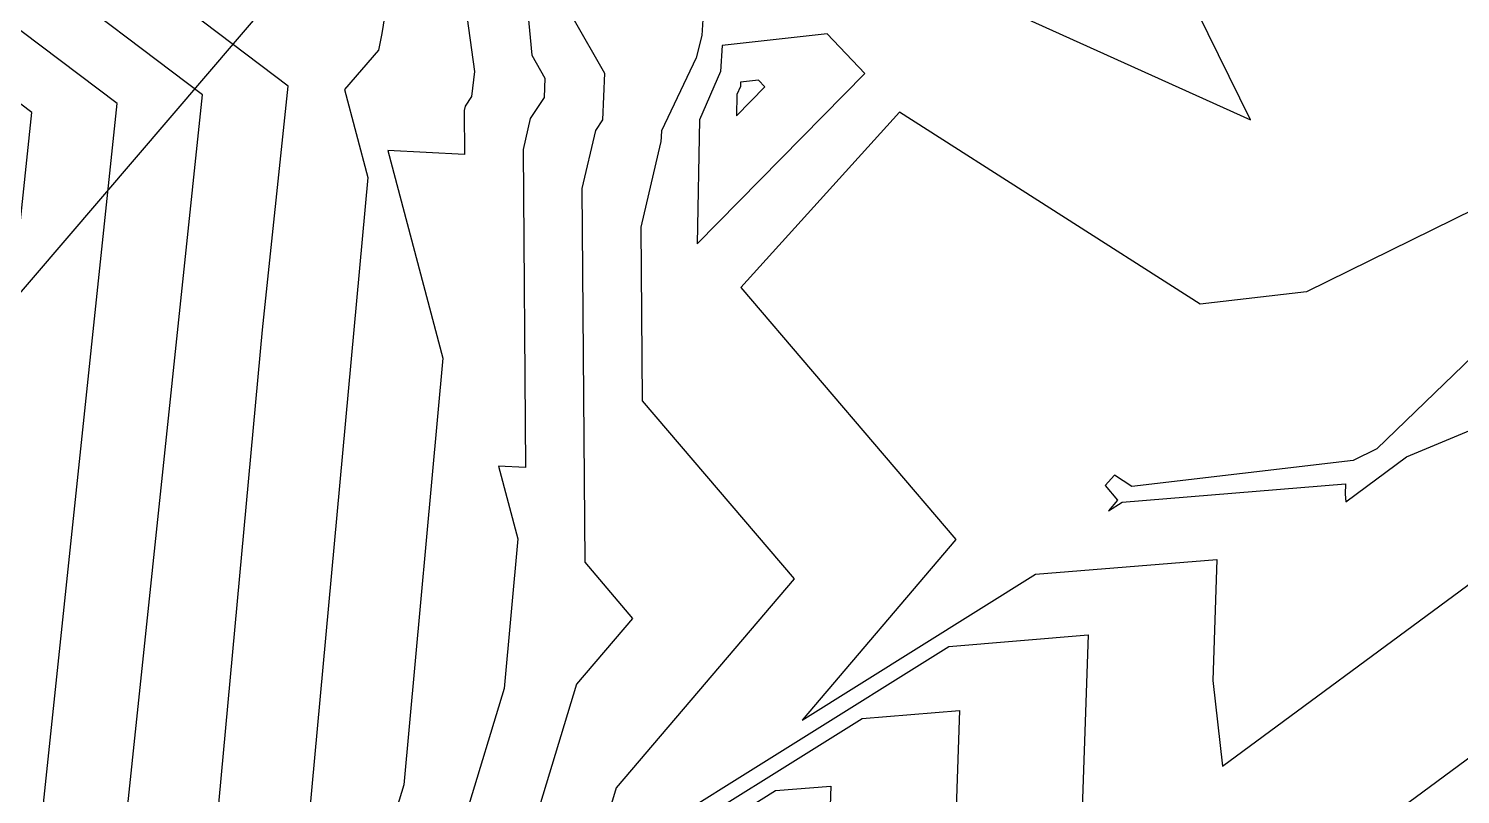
# Model space of a CAD drawing. Header units: metres. Extents: x 419533 to 423558, y 4805342 to 4807578.
# Drawn here: x 421936.54 to 421962, y 4806587.1 to 4806600.72 of the extents above; entities that cross this region are included whole.
import ezdxf

# ---------------------------------------------------------------- set-up
doc = ezdxf.new("R2010")
doc.units = ezdxf.units.M
doc.layers.add('C-TOPO-MAJR', color=9, linetype='Continuous')
doc.layers.add('C-TOPO-MINR', color=8, linetype='Continuous')

# ---------------------------------------------------------------- blocks, each defined once
blk = doc.blocks.new('tower_bases_layout_1')
at = {"color": 31, "lineweight": 30, "true_color": 0xffbd7a, "elevation": 1718.013}
blk.add_lwpolyline([(423449.834, 4807399.592), (423130.593, 4807500.114), (421950.92, 4806612.998), (421795.045, 4806430.988), (421305.015, 4806147.038), (421305.015, 4806147.038), (420630.083, 4805770.97), (419765.157, 4805549.54), (419617.356, 4805580.088)], dxfattribs=at)
blk = doc.blocks.new('leg_extensions_profiles_1')
at = {"layer": 'C-TOPO-MAJR', "color": 9, "linetype": 'Continuous', "lineweight": -3, "flags": 128}
for points, elevation in [([(421943.4961119975, 4806552.220378541), (421944.5289472216, 4806556.226067032), (421942.3991619786, 4806554.654016743), (421941.106498958, 4806565.954826071), (421941.2808331064, 4806571.049859755), (421935.9794587184, 4806569.715963956), (421935.2656436298, 4806573.469782414), (421936.647377898, 4806578.207013911), (421938.6723446221, 4806581.923399498), (421937.6997973283, 4806581.62462166), (421937.8506189344, 4806582.122528223), (421938.207317413, 4806586.009009946), (421939.6302640437, 4806599.53883402), (421936.6479765318, 4806601.795388778), (421935.3227048183, 4806608.223253082), (421934.9059218276, 4806609.803069855), (421934.5586790428, 4806616.071078246), (421934.3757762027, 4806616.979027375), (421934.5329274804, 4806637.480042636), (421926.7322778216, 4806629.240444653)], 1830), ([(421946.2165587937, 4806600.909754114), (421946.779011726, 4806599.925634292), (421946.7414492831, 4806599.09630518), (421946.6156931687, 4806598.903884548), (421946.3771560987, 4806597.874947769), (421946.4250859845, 4806591.225868444), (421947.2776632595, 4806590.22733958), (421946.2801019342, 4806589.055935703), (421945.1437789428, 4806585.304598679)], 1835), ([(421947.490309833, 4806586.025480255), (421951.3604210331, 4806588.44508324), (421953.091365651, 4806588.588039705), (421952.8832136226, 4806582.504655551)], 1835)]:
    blk.add_lwpolyline(points, dxfattribs=dict(at, elevation=elevation))
at = {"layer": 'C-TOPO-MINR', "color": 8, "linetype": 'Continuous', "lineweight": -3, "flags": 128}
for points, elevation in [([(421937.0869641818, 4806642.401130064), (421936.9054509965, 4806618.722006123), (421937.077670772, 4806617.867088861), (421937.1122301336, 4806617.763473256), (421937.3556224015, 4806617.536611257), (421937.7235606223, 4806616.325879289), (421937.2425180226, 4806615.447801356), (421937.527852016, 4806610.297295881), (421937.5741118341, 4806610.121947946), (421939.1413981044, 4806602.520258898), (421941.3273444675, 4806600.866257516), (421941.0576228316, 4806602.19544569), (421943.0383380978, 4806603.183898438), (421943.0254661219, 4806601.937677395), (421942.8193771429, 4806600.629911673), (421942.7588484431, 4806600.331070075), (421942.1552683832, 4806599.634751005), (421942.5698785973, 4806598.070616139), (421941.4208308576, 4806585.550929887)], 1832), ([(421944.3024767708, 4806601.111138141), (421944.4644994728, 4806599.954225488), (421944.4147115755, 4806599.511034027), (421944.2996322802, 4806599.334950096), (421944.2819321958, 4806599.258600254), (421944.2875648415, 4806598.477210786), (421942.9237807468, 4806598.548457795), (421943.902603559, 4806594.855806636), (421943.2059368192, 4806587.265130719), (421942.166186297, 4806583.832607871)], 1833), ([(421945.3730698115, 4806601.443843905), (421945.4854727879, 4806600.242370732), (421945.7177120571, 4806599.836023365), (421945.7022023606, 4806599.493589757), (421945.4576627244, 4806599.119417322), (421945.3295441472, 4806598.566774011), (421945.3703149444, 4806592.910840146), (421944.8921049372, 4806592.935822863), (421945.2353285207, 4806591.640997132), (421944.9910427807, 4806588.979331551), (421943.6549826199, 4806584.568603274)], 1834), ([(421947.6164693877, 4806585.785618075), (421949.8184292085, 4806587.16228874), (421950.8032770083, 4806587.243626039), (421950.5278706896, 4806579.194689655)], 1834), ([(421946.7363697453, 4806558.140190344), (421947.6282035736, 4806561.599027163), (421944.5948183123, 4806559.360006028), (421943.4618418909, 4806569.264791966), (421943.7070147831, 4806576.430135965), (421937.5079604222, 4806574.870372032), (421942.0718428975, 4806583.24638476), (421939.1885936512, 4806582.360617064), (421939.635724896, 4806583.836729055), (421940.6932062402, 4806595.358734791), (421941.1492801179, 4806599.695228652), (421937.8946873181, 4806602.157823838), (421936.4484083262, 4806609.172600513), (421936.2168869218, 4806610.050182868), (421935.8394307214, 4806616.863567434), (421935.6406135996, 4806617.850516749), (421935.8114385288, 4806640.135314771), (421931.9248127831, 4806636.02998572)], 1831), ([(421940.2558542498, 4806546.300566738), (421941.4296908696, 4806550.853106899), (421940.2035056449, 4806549.948027459), (421938.751156025, 4806562.644860175), (421938.8546514297, 4806565.669583544), (421935.7074316082, 4806564.877701479), (421934.0842979351, 4806573.413454277), (421936.1699709871, 4806580.564117253), (421936.0839518, 4806581.096317518), (421936.1630936752, 4806581.347665028), (421936.1505037376, 4806581.480581746), (421936.286204922, 4806582.029356124), (421938.1112479696, 4806599.382439386), (421935.4012657455, 4806601.432953718), (421934.1970013104, 4806607.273905649), (421933.5949567334, 4806609.555956842), (421933.2779273641, 4806615.278589057), (421933.1109388058, 4806616.107538001), (421933.2544164319, 4806634.824770503), (421921.53974286, 4806622.450903585)], 1829), ([(421937.015596502, 4806540.380754936), (421938.3304345176, 4806545.480146767), (421938.0078493111, 4806545.242038175), (421936.3958130921, 4806559.334894278), (421936.428469753, 4806560.289307334), (421935.4354044978, 4806560.039439002), (421932.9029522405, 4806573.357126142), (421934.5976104721, 4806579.167207382), (421934.3363994578, 4806580.783318572), (421934.5767264151, 4806581.546575472), (421934.5384950566, 4806581.950198337), (421934.9505733984, 4806583.616639472), (421936.5922318955, 4806599.226044754), (421934.1545549592, 4806601.070518658), (421933.0712978026, 4806606.324558216), (421932.2839916392, 4806609.30884383), (421931.9971756855, 4806614.486099868), (421931.8461014089, 4806615.236048627), (421931.9759053834, 4806632.169498369), (421916.3472078984, 4806615.661362518)], 1828), ([(421948.5380704011, 4806601.071574438), (421948.5107469565, 4806600.595868696), (421948.4095351735, 4806600.195685332), (421947.7897352312, 4806598.898590347), (421947.7806962056, 4806598.699020605), (421947.7737236129, 4806598.688351774), (421947.4247680501, 4806597.183121526), (421947.4470120379, 4806594.097321582), (421950.1530181715, 4806590.928077796), (421946.9868452692, 4806587.210143753), (421946.6325752657, 4806586.040594082)], 1836), ([(421947.3641502783, 4806586.265342433), (421952.9024128577, 4806589.72787774), (421955.3794542936, 4806589.93245337), (421955.2385565555, 4806585.814621448)], 1836), ([(421955.5730999809, 4806582.889952449), (421963.1244853336, 4806588.463827824)], 1836), ([(421964.116958647, 4806598.425682458), (421959.2646477273, 4806596.035082015), (421957.3685615269, 4806595.813431944), (421952.0265061844, 4806599.233920412), (421949.2003110368, 4806596.112198996), (421953.0283730834, 4806591.628816013), (421950.2901727781, 4806588.413436295), (421954.4444046823, 4806591.010672241), (421957.6675429363, 4806591.276867036), (421957.5938994884, 4806589.124587344), (421957.7687563146, 4806587.595941734), (421966.2237416856, 4806593.836787957)], 1837)]:
    blk.add_lwpolyline(points, dxfattribs=dict(at, elevation=elevation))
for points, elevation in [([(421954.2574004679, 4806600.90315734), (421958.2669972222, 4806599.096941667), (421956.9452088415, 4806601.78822596), (421956.9875051617, 4806602.69259249), (421956.3531021472, 4806604.10396351), (421954.2075718911, 4806601.800635512), (421954.2574004679, 4806600.90315734)], 1836), ([(421948.8681060517, 4806600.419524527), (421948.841534823, 4806599.956914988), (421948.4663091333, 4806599.096039138), (421948.4254606708, 4806596.889296182), (421951.4090582661, 4806599.920288023), (421950.7353160848, 4806600.62714053), (421948.8681060517, 4806600.419524527)], 1837), ([(421949.1981417023, 4806599.767474616), (421949.193626777, 4806599.688869012), (421949.1298692451, 4806599.542590862), (421949.1229283633, 4806599.167625905), (421949.6298947681, 4806599.682645437), (421949.5154139641, 4806599.802752275), (421949.1981417023, 4806599.767474616)], 1838), ([(421967.7046729495, 4806597.818133696), (421966.1446046318, 4806597.390177079), (421965.1313656148, 4806597.7000814), (421960.5151699283, 4806593.241497565), (421960.0941931818, 4806593.034093874), (421956.157109995, 4806592.573853842), (421955.8452385908, 4806592.773543376), (421955.6802441471, 4806592.591295986), (421955.9037279955, 4806592.32955423), (421955.7438707271, 4806592.14183903), (421955.9863965069, 4806592.29346674), (421959.955631579, 4806592.621280702), (421959.9492424214, 4806592.434553239), (421959.9644126483, 4806592.301931018), (421961.0437922078, 4806593.098649351), (421967.159474402, 4806595.652577335), (421967.7046729495, 4806597.818133696)], 1838)]:
    blk.add_lwpolyline(points, close=True, dxfattribs=dict(at, elevation=elevation))

msp = doc.modelspace()

# ---------------------------------------------------------------- linework, layer by layer
at = {"layer": 'C-TOPO-MAJR', "color": 9, "linetype": 'Continuous', "lineweight": -3, "flags": 128}
for points, elevation in [([(421943.4961119975, 4806552.220378541), (421944.5289472216, 4806556.226067032), (421942.3991619786, 4806554.654016743), (421941.106498958, 4806565.954826071), (421941.2808331064, 4806571.049859755), (421935.9794587184, 4806569.715963956), (421935.2656436298, 4806573.469782414), (421936.647377898, 4806578.207013911), (421938.6723446221, 4806581.923399498), (421937.6997973283, 4806581.62462166), (421937.8506189344, 4806582.122528223), (421938.207317413, 4806586.009009946), (421939.6302640437, 4806599.53883402), (421936.6479765318, 4806601.795388778), (421935.3227048183, 4806608.223253082), (421934.9059218276, 4806609.803069855), (421934.5586790428, 4806616.071078246), (421934.3757762027, 4806616.979027375), (421934.5329274804, 4806637.480042636), (421926.7322778216, 4806629.240444653)], 1830), ([(421946.2165587937, 4806600.909754114), (421946.779011726, 4806599.925634292), (421946.7414492831, 4806599.09630518), (421946.6156931687, 4806598.903884548), (421946.3771560987, 4806597.874947769), (421946.4250859845, 4806591.225868444), (421947.2776632595, 4806590.22733958), (421946.2801019342, 4806589.055935703), (421945.1437789428, 4806585.304598679)], 1835), ([(421947.490309833, 4806586.025480255), (421951.3604210331, 4806588.44508324), (421953.091365651, 4806588.588039705), (421952.8832136226, 4806582.504655551)], 1835)]:
    msp.add_lwpolyline(points, dxfattribs=dict(at, elevation=elevation))
at = {"layer": 'C-TOPO-MINR', "color": 8, "linetype": 'Continuous', "lineweight": -3, "flags": 128}
for points, elevation in [([(421937.0869641818, 4806642.401130064), (421936.9054509965, 4806618.722006123), (421937.077670772, 4806617.867088861), (421937.1122301336, 4806617.763473256), (421937.3556224015, 4806617.536611257), (421937.7235606223, 4806616.325879289), (421937.2425180226, 4806615.447801356), (421937.527852016, 4806610.297295881), (421937.5741118341, 4806610.121947946), (421939.1413981044, 4806602.520258898), (421941.3273444675, 4806600.866257516), (421941.0576228316, 4806602.19544569), (421943.0383380978, 4806603.183898438), (421943.0254661219, 4806601.937677395), (421942.8193771429, 4806600.629911673), (421942.7588484431, 4806600.331070075), (421942.1552683832, 4806599.634751005), (421942.5698785973, 4806598.070616139), (421941.4208308576, 4806585.550929887)], 1832), ([(421946.7363697453, 4806558.140190344), (421947.6282035736, 4806561.599027163), (421944.5948183123, 4806559.360006028), (421943.4618418909, 4806569.264791966), (421943.7070147831, 4806576.430135965), (421937.5079604222, 4806574.870372032), (421942.0718428975, 4806583.24638476), (421939.1885936512, 4806582.360617064), (421939.635724896, 4806583.836729055), (421940.6932062402, 4806595.358734791), (421941.1492801179, 4806599.695228652), (421937.8946873181, 4806602.157823838), (421936.4484083262, 4806609.172600513), (421936.2168869218, 4806610.050182868), (421935.8394307214, 4806616.863567434), (421935.6406135996, 4806617.850516749), (421935.8114385288, 4806640.135314771), (421931.9248127831, 4806636.02998572)], 1831), ([(421940.2558542498, 4806546.300566738), (421941.4296908696, 4806550.853106899), (421940.2035056449, 4806549.948027459), (421938.751156025, 4806562.644860175), (421938.8546514297, 4806565.669583544), (421935.7074316082, 4806564.877701479), (421934.0842979351, 4806573.413454277), (421936.1699709871, 4806580.564117253), (421936.0839518, 4806581.096317518), (421936.1630936752, 4806581.347665028), (421936.1505037376, 4806581.480581746), (421936.286204922, 4806582.029356124), (421938.1112479696, 4806599.382439386), (421935.4012657455, 4806601.432953718), (421934.1970013104, 4806607.273905649), (421933.5949567334, 4806609.555956842), (421933.2779273641, 4806615.278589057), (421933.1109388058, 4806616.107538001), (421933.2544164319, 4806634.824770503), (421921.53974286, 4806622.450903585)], 1829), ([(421937.015596502, 4806540.380754936), (421938.3304345176, 4806545.480146767), (421938.0078493111, 4806545.242038175), (421936.3958130921, 4806559.334894278), (421936.428469753, 4806560.289307334), (421935.4354044978, 4806560.039439002), (421932.9029522405, 4806573.357126142), (421934.5976104721, 4806579.167207382), (421934.3363994578, 4806580.783318572), (421934.5767264151, 4806581.546575472), (421934.5384950566, 4806581.950198337), (421934.9505733984, 4806583.616639472), (421936.5922318955, 4806599.226044754), (421934.1545549592, 4806601.070518658), (421933.0712978026, 4806606.324558216), (421932.2839916392, 4806609.30884383), (421931.9971756855, 4806614.486099868), (421931.8461014089, 4806615.236048627), (421931.9759053834, 4806632.169498369), (421916.3472078984, 4806615.661362518)], 1828), ([(421945.3730698115, 4806601.443843905), (421945.4854727879, 4806600.242370732), (421945.7177120571, 4806599.836023365), (421945.7022023606, 4806599.493589757), (421945.4576627244, 4806599.119417322), (421945.3295441472, 4806598.566774011), (421945.3703149444, 4806592.910840146), (421944.8921049372, 4806592.935822863), (421945.2353285207, 4806591.640997132), (421944.9910427807, 4806588.979331551), (421943.6549826199, 4806584.568603274)], 1834), ([(421944.3024767708, 4806601.111138141), (421944.4644994728, 4806599.954225488), (421944.4147115755, 4806599.511034027), (421944.2996322802, 4806599.334950096), (421944.2819321958, 4806599.258600254), (421944.2875648415, 4806598.477210786), (421942.9237807468, 4806598.548457795), (421943.902603559, 4806594.855806636), (421943.2059368192, 4806587.265130719), (421942.166186297, 4806583.832607871)], 1833), ([(421948.5380704011, 4806601.071574438), (421948.5107469565, 4806600.595868696), (421948.4095351735, 4806600.195685332), (421947.7897352312, 4806598.898590347), (421947.7806962056, 4806598.699020605), (421947.7737236129, 4806598.688351774), (421947.4247680501, 4806597.183121526), (421947.4470120379, 4806594.097321582), (421950.1530181715, 4806590.928077796), (421946.9868452692, 4806587.210143753), (421946.6325752657, 4806586.040594082)], 1836), ([(421964.116958647, 4806598.425682458), (421959.2646477273, 4806596.035082015), (421957.3685615269, 4806595.813431944), (421952.0265061844, 4806599.233920412), (421949.2003110368, 4806596.112198996), (421953.0283730834, 4806591.628816013), (421950.2901727781, 4806588.413436295), (421954.4444046823, 4806591.010672241), (421957.6675429363, 4806591.276867036), (421957.5938994884, 4806589.124587344), (421957.7687563146, 4806587.595941734), (421966.2237416856, 4806593.836787957)], 1837), ([(421947.3641502783, 4806586.265342433), (421952.9024128577, 4806589.72787774), (421955.3794542936, 4806589.93245337), (421955.2385565555, 4806585.814621448)], 1836), ([(421955.5730999809, 4806582.889952449), (421963.1244853336, 4806588.463827824)], 1836), ([(421947.6164693877, 4806585.785618075), (421949.8184292085, 4806587.16228874), (421950.8032770083, 4806587.243626039), (421950.5278706896, 4806579.194689655)], 1834)]:
    msp.add_lwpolyline(points, dxfattribs=dict(at, elevation=elevation))
for points, elevation in [([(421954.2574004679, 4806600.90315734), (421958.2669972222, 4806599.096941667), (421956.9452088415, 4806601.78822596), (421956.9875051617, 4806602.69259249), (421956.3531021472, 4806604.10396351), (421954.2075718911, 4806601.800635512), (421954.2574004679, 4806600.90315734)], 1836), ([(421948.8681060517, 4806600.419524527), (421948.841534823, 4806599.956914988), (421948.4663091333, 4806599.096039138), (421948.4254606708, 4806596.889296182), (421951.4090582661, 4806599.920288023), (421950.7353160848, 4806600.62714053), (421948.8681060517, 4806600.419524527)], 1837), ([(421949.1981417023, 4806599.767474616), (421949.193626777, 4806599.688869012), (421949.1298692451, 4806599.542590862), (421949.1229283633, 4806599.167625905), (421949.6298947681, 4806599.682645437), (421949.5154139641, 4806599.802752275), (421949.1981417023, 4806599.767474616)], 1838), ([(421967.7046729495, 4806597.818133696), (421966.1446046318, 4806597.390177079), (421965.1313656148, 4806597.7000814), (421960.5151699283, 4806593.241497565), (421960.0941931818, 4806593.034093874), (421956.157109995, 4806592.573853842), (421955.8452385908, 4806592.773543376), (421955.6802441471, 4806592.591295986), (421955.9037279955, 4806592.32955423), (421955.7438707271, 4806592.14183903), (421955.9863965069, 4806592.29346674), (421959.955631579, 4806592.621280702), (421959.9492424214, 4806592.434553239), (421959.9644126483, 4806592.301931018), (421961.0437922078, 4806593.098649351), (421967.159474402, 4806595.652577335), (421967.7046729495, 4806597.818133696)], 1838)]:
    msp.add_lwpolyline(points, close=True, dxfattribs=dict(at, elevation=elevation))

# ---------------------------------------------------------------- block references
for name in ['leg_extensions_profiles_1', 'tower_bases_layout_1']:
    msp.add_blockref(name, (0, 0))

doc.saveas('drawing.dxf')
